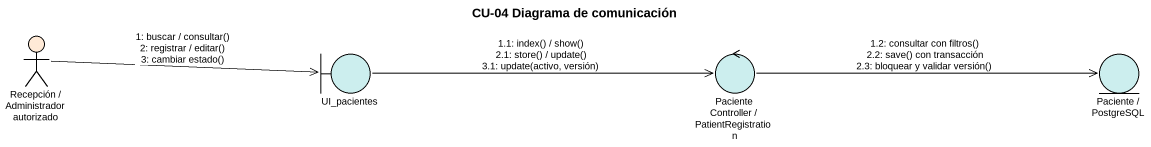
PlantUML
@startuml
title CU-04 Diagrama de comunicación
actor "Recepción / Administrador autorizado" as Recepción_Administrador #FFEAD7
boundary UI_pacientes #CCEEEE
control "PacienteController / PatientRegistration" as PacienteController #CCEEEE
entity "Paciente / PostgreSQL" as Paciente_PostgreSQL #CCEEEE
Recepción_Administrador -right-> UI_pacientes : 1: buscar / consultar()\n2: registrar / editar()\n3: cambiar estado()
UI_pacientes -right-> PacienteController : 1.1: index() / show()\n2.1: store() / update()\n3.1: update(activo, versión)
PacienteController -right-> Paciente_PostgreSQL : 1.2: consultar con filtros()\n2.2: save() con transacción\n2.3: bloquear y validar versión()
@enduml
